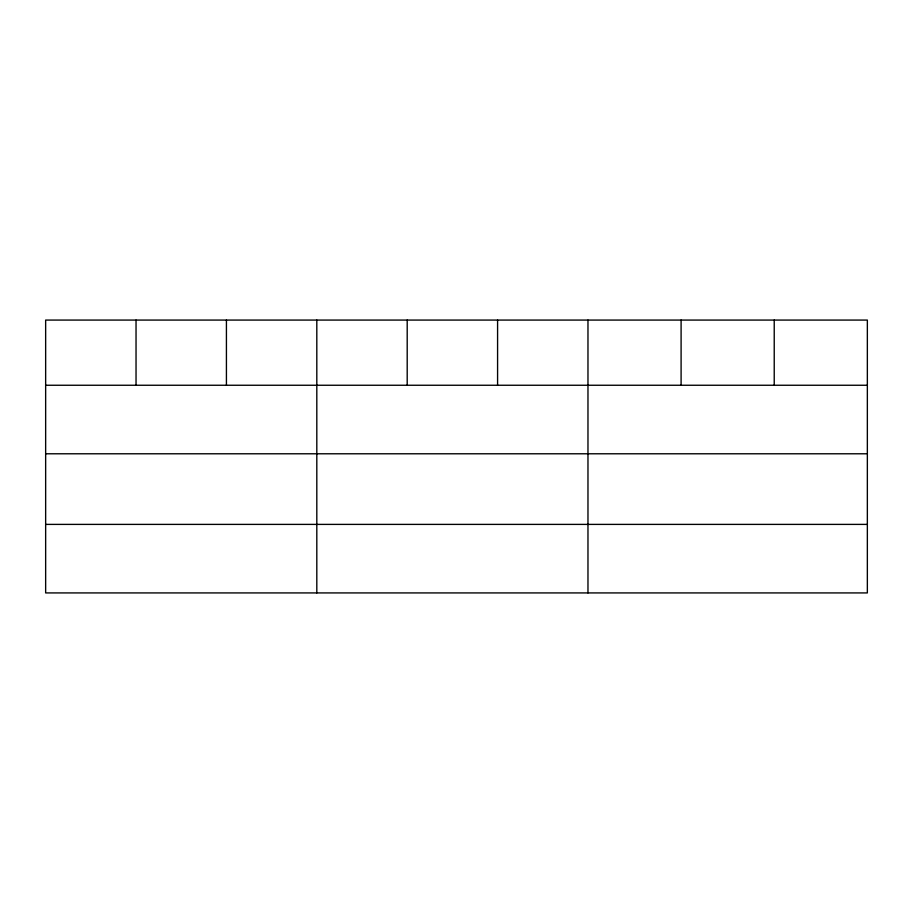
<?xml version="1.0" encoding="UTF-8"?>
<svg xmlns="http://www.w3.org/2000/svg" width="913" height="913" viewBox="0 0 913 913"><rect width="100%" height="100%" fill="white"/><g stroke="black" fill="none" stroke-linecap="round" stroke-linejoin="round"><path stroke-width="1.37" d="M867.35 453.784L867.35 320.075L45.65 320.075L45.65 592.925L867.35 592.925L867.35 453.784L45.65 453.784M45.65 385.252L867.35 385.252M45.65 524.393L867.35 524.393M774.224 320.075L774.224 385.252M681.098 320.075L681.098 385.252M587.972 320.075L587.972 592.925M497.585 320.075L497.585 385.252M407.198 320.075L407.198 385.252M316.811 320.075L316.811 592.925M226.424 320.075L226.424 385.252M136.037 320.075L136.037 385.252"/></g></svg>
